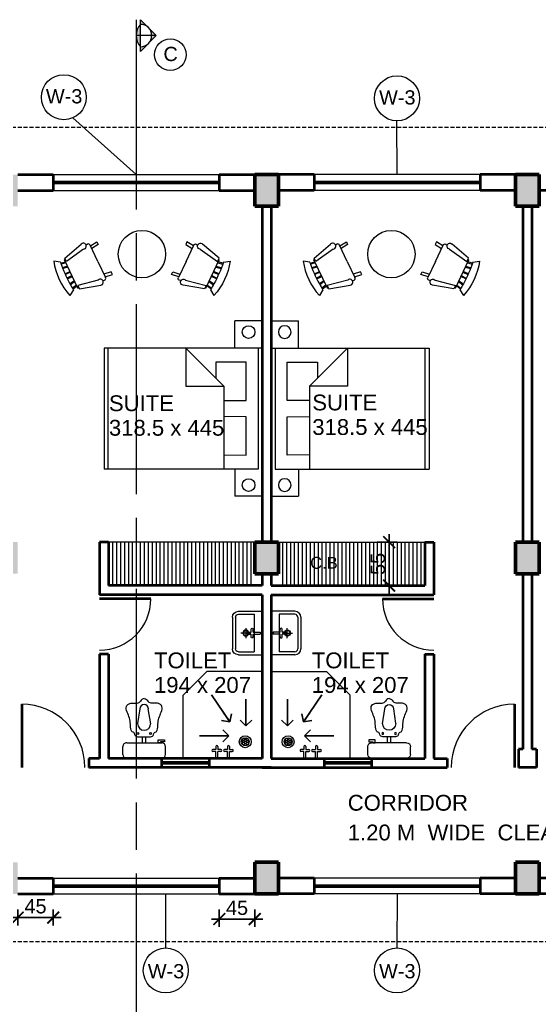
# Model space of a CAD drawing. Header units: millimetres. Extents: x -43527 to -16485, y 19062 to 36467.
# Drawn here: x -39680 to -39023, y 32938 to 34185 of the extents above; entities that cross this region are included whole.
import ezdxf

# ---------------------------------------------------------------- set-up
doc = ezdxf.new("R2010")
doc.units = ezdxf.units.MM
doc.header["$LTSCALE"] = 10
doc.header["$PDMODE"] = 35
doc.linetypes.add('ACAD_ISO08W100', pattern=[36, 24, -3, 6, -3])
doc.linetypes.add('DASHED', pattern=[0.75, 0.5, -0.25])
for name, color, linetype, lineweight in [('door', 30, 'Continuous', 15), ('elevation', 2, 'Continuous', 20), ('fur', 13, 'Continuous', 13), ('projection', 181, 'DASHED', 13), ('SEC.  LINE', 20, 'ACAD_ISO08W100', 13), ('TEXT', 6, 'Continuous', 25), ('THI.', 5, 'Continuous', 60), ('THIN', 241, 'Continuous', 5), ('THIN-2', 54, 'Continuous', 9), ('WALL', 4, 'Continuous', 40)]:
    doc.layers.add(name, color=color, linetype=linetype, lineweight=lineweight)
doc.styles.get("Standard").update_dxf_attribs({"font": 'arial.ttf', "height": 18})
doc.dimstyles.new('ISO-25', dxfattribs={"dimtxt": 2.5, "dimasz": 15, "dimexe": 10, "dimexo": 30, "dimgap": 5, "dimtad": 1, "dimdsep": 46, "dimtxsty": 'Standard', "dimblk": 'ARCHTICK', "dimcen": 2.5, "dimdle": 10, "dimadec": 1, "dimazin": 0, "dimtfac": 1, "dimtmove": 0, "dimatfit": 3, "dimldrblk": 'OPEN90', "dimfxl": 1, "dimarcsym": 0})

# ---------------------------------------------------------------- blocks, each defined once
blk = doc.blocks.new('BED')
at = {"layer": 'fur'}
for p, q in [((-21049, 22212.3), (-21083.7, 22212.3)), ((-21083.7, 22177.8), (-21083.7, 22212.3)), ((-21054.1, 22024.9), (-21249, 22024.9)), ((-21083.7, 22025), (-21083.7, 21990.4)), ((-21049, 21990.4), (-21083.7, 21990.4))]:
    blk.add_line(p, q, dxfattribs=at)
at = {"layer": 'fur', "lineweight": 20}
for p, q in [((-21049.1, 21990.4), (-21049, 22212.3)), ((-21049, 22177.7), (-21249, 22177.8)), ((-21249, 22177.8), (-21249, 22024.9)), ((-21244, 22024.9), (-21243.9, 22177.8)), ((-21145.5, 22177.8), (-21097.3, 22129.5)), ((-21145.5, 22177.8), (-21145.5, 22129.5)), ((-21054.1, 22177.7), (-21054.1, 22024.9)), ((-21069.3, 22160), (-21107.4, 22160)), ((-21107.4, 22160), (-21107.4, 22139.7)), ((-21069.3, 22111.5), (-21069.3, 22160)), ((-21145.5, 22129.5), (-21097.3, 22129.5)), ((-21097.3, 22129.5), (-21097.3, 22024.9)), ((-21097.3, 22111.5), (-21069.3, 22111.5)), ((-21069.3, 22091.1), (-21097.3, 22091.2)), ((-21069.4, 22042.6), (-21069.3, 22091.1)), ((-21097.3, 22042.7), (-21069.4, 22042.6))]:
    blk.add_line(p, q, dxfattribs=at)
for centre in [(-21066.2, 22198.1), (-21066.2, 22004.6)]:
    blk.add_circle(centre, 8, dxfattribs=at)
blk = doc.blocks.new('CHAIR_ROCKING')
at = {"linetype": 'Continuous'}
for p, q in [((-8, -4.5), (-10, -1.5)), ((-7.5, -4.5), (-7, -7)), ((-6.5, -7), (-7.02225, -4.43)), ((-4.5, -7), (-4.96674, -4.19951)), ((-4, -7), (-4.40532, -4.16272)), ((-1.5, -4.05012), (-1.5, -7)), ((-1, -7), (-1, -4.05012)), ((1, -7), (1, -4.04655)), ((1.5, -4.05012), (1.5, -7)), ((4, -7), (4.40187, -4.18694)), ((4.5, -7), (4.96761, -4.19437)), ((6.5, -7), (7, -4.4057)), ((7.5, -4.5), (7, -7)), ((8, -4.5), (10, -1.5)), ((-9, -7.5), (-12, -18.49999)), ((-7, -7.5), (-9, -7.5)), ((-9, -18.49999), (-7, -7.5)), ((-8.23428, -6.99939), (-8.3093, -7.47958)), ((-8.23041, -7), (8.23915, -7)), ((7, -7.5), (9, -7.5)), ((9, -18.49999), (7, -7.5)), ((8.31071, -7.48854), (8.23449, -7.00073)), ((9, -7.5), (12, -18.49999)), ((-10.36644, -20.64523), (-10.5, -21.49999)), ((10.5, -21.49999), (10.3575, -20.58798)), ((-9, -22.49999), (-9.5, -26.49999)), ((0, -22.49999), (-9.5, -22.49999)), ((-8, -26.49999), (-7.5, -22.49999)), ((0, -22.49999), (9.5, -22.49999)), ((8, -26.49999), (7.5, -22.49999)), ((9, -22.49999), (9.5, -26.49999)), ((-9.5, -26.49999), (-8, -26.49999)), ((9.5, -26.49999), (8, -26.49999))]:
    blk.add_line(p, q, dxfattribs=at)
for centre, radius, start, end in [((0, -34.08333), 34.08333, 72.93847, 107.0615), ((0, -68.25004), 64.25, 93.92211, 97.15267), ((0, -68.25004), 64.25, 82.84733, 93.92211), ((-10.5, -18.99999), 1.58114, 161.5651, 18.43495), ((10.5, -18.99999), 1.58114, 161.5651, 18.43495), ((-9.5, -21.49999), 1, 180, 270), ((9.5, -21.49999), 1, 270, 0)]:
    blk.add_arc(centre, radius, start, end, dxfattribs=at)
blk = doc.blocks.new('WHB')
at = {"layer": 'door'}
for p, q in [((-20483.1, 21630.8), (-20483.1, 21575.8)), ((-20453.1, 21630.8), (-20483.1, 21630.8)), ((-20473.1, 21627), (-20473.1, 21579.5)), ((-20453.1, 21627), (-20473.1, 21627)), ((-20449.3, 21623.3), (-20449.3, 21583.3)), ((-20445.6, 21623.3), (-20445.6, 21583.3)), ((-20471.8, 21604.5), (-20471.8, 21608.3)), ((-20469.3, 21604.5), (-20469.3, 21608.3)), ((-20462.9, 21597), (-20462.9, 21609.5)), ((-20480.6, 21604.5), (-20480.6, 21602)), ((-20471.8, 21604.5), (-20480.6, 21604.5)), ((-20471.8, 21602), (-20480.6, 21602)), ((-20471.8, 21598.3), (-20471.8, 21602)), ((-20465.6, 21604.5), (-20469.3, 21604.5)), ((-20465.6, 21602), (-20469.3, 21602)), ((-20469.3, 21598.3), (-20469.3, 21602)), ((-20468.7, 21603.3), (-20456.2, 21603.3)), ((-20453.1, 21575.8), (-20483.1, 21575.8)), ((-20453.1, 21579.5), (-20473.1, 21579.5))]:
    blk.add_line(p, q, dxfattribs=at)
for radius in [3.75, 3.12]:
    blk.add_circle((-20462.5, 21603.3), radius, dxfattribs=at)
for centre, radius, start, end in [((-20453.1, 21623.3), 7.5, 0, 90), ((-20453.1, 21623.3), 3.75, 0, 90), ((-20470.6, 21608.3), 1.25, 0, 180), ((-20470.6, 21598.3), 1.25, 180, 0), ((-20465.6, 21603.3), 1.25, 270, 90), ((-20453.1, 21583.3), 3.75, 270, 0), ((-20453.1, 21583.3), 7.5, 270, 0)]:
    blk.add_arc(centre, radius, start, end, dxfattribs=at)
blk = doc.blocks.new('AWC')
at = {"layer": 'door'}
for p, q in [((-20311.5, 21630.5), (-20355.8, 21630.5)), ((-20360.7, 21625.6), (-20360.7, 21615.8)), ((-20306.6, 21625.6), (-20306.6, 21615.8)), ((-20311.5, 21610.9), (-20355.8, 21610.9)), ((-20335.6, 21610.9), (-20335.6, 21603.2)), ((-20331.7, 21610.9), (-20331.7, 21603.2)), ((-20325.5, 21603.2), (-20341.8, 21603.2)), ((-20341.9, 21586.8), (-20338.9, 21567.7)), ((-20328.3, 21567.7), (-20325.4, 21586.6))]:
    blk.add_line(p, q, dxfattribs=at)
blk.add_lwpolyline([(-20359.4, 21606.9), (-20359.4, 21609.5), (-20354.2, 21609.5), (-20354.2, 21610.9), (-20351.5, 21610.9), (-20351.5, 21606.9), (-20359.4, 21606.9)], dxfattribs=at)
for centre in [(-20341.8, 21599.2), (-20325.5, 21599.2)]:
    blk.add_circle(centre, 1.18, dxfattribs=at)
for centre, radius, start, end in [((-20355.8, 21625.6), 4.92, 90, 180), ((-20311.5, 21625.6), 4.92, 0, 90), ((-20355.8, 21615.8), 4.92, 180, 270), ((-20311.5, 21615.8), 4.92, 270, 0), ((-20341.8, 21599.2), 3.94, 90, 159.43), ((-20333.6, 21586.7), 8.23, 359.5306, 179.5306), ((-20325.5, 21599.2), 3.94, 20.57, 90), ((-20333.6, 21567.7), 5.31, 180, 0)]:
    blk.add_arc(centre, radius, start, end, dxfattribs=at)
at = {"layer": 'door', "extrusion": (0, 0, -1)}
blk.add_ellipse((-20333.4, 21560.8), major_axis=(-1.94, 5.59), ratio=0.948861, start_param=3.537638, end_param=4.585608, dxfattribs=at)
at = {"layer": 'door'}
blk.add_ellipse((-20333.9, 21560.8), major_axis=(1.94, 5.59), ratio=0.948861, start_param=3.537638, end_param=4.585608, dxfattribs=at)
for points in [[(-20345.5, 21600.6), (-20345.6, 21599.7), (-20346, 21597.2), (-20349.7, 21597.4), (-20351.5, 21588), (-20350.5, 21579.8), (-20359.5, 21564.7), (-20348.3, 21559.2), (-20343, 21562.3), (-20339, 21558.8), (-20338.4, 21558.2)], [(-20321.8, 21600.6), (-20321.6, 21599.7), (-20321.3, 21597.2), (-20317.5, 21597.4), (-20315.8, 21588), (-20316.8, 21579.8), (-20307.8, 21564.7), (-20318.9, 21559.2), (-20324.3, 21562.3), (-20328.2, 21558.8), (-20328.9, 21558.2)]]:
    blk.add_open_spline(points, degree=3, knots=[0, 0, 0, 0, 2.596741, 7.080952, 10.372803, 27.86475, 42.407117, 48.085065, 59.717416, 61.643023, 61.643023, 61.643023, 61.643023], dxfattribs=at)
blk = doc.blocks.new('_ArchTick')
at = {"color": 0, "linetype": 'ByBlock', "const_width": 0.15}
blk.add_lwpolyline([(-0.5, -0.5), (0.5, 0.5)], dxfattribs=at)
blk = doc.blocks.new('_Open90')
at = {"color": 0, "linetype": 'ByBlock', "lineweight": -2}
for p, q in [((0, 0), (-1, 0)), ((-0.5, 0.5), (0, 0)), ((0, 0), (-0.5, -0.5))]:
    blk.add_line(p, q, dxfattribs=at)
blk = doc.blocks.new('*D356')
at = {"layer": 'Defpoints', "color": 0, "transparency": 16777216}
for p in [(-39682.6, 33089.5), (-39637.6, 33089.5), (-39637.6, 33049.2)]:
    blk.add_point(p, dxfattribs=at)
at = {"layer": 'TEXT', "color": 0, "lineweight": -2, "transparency": 16777216}
for p, q in [((-39682.6, 33059.5), (-39682.6, 33039.2)), ((-39637.6, 33059.5), (-39637.6, 33039.2)), ((-39692.6, 33049.2), (-39627.6, 33049.2))]:
    blk.add_line(p, q, dxfattribs=at)
at = {"layer": 'TEXT', "color": 0, "lineweight": -2, "transparency": 16777216, "xscale": 15, "yscale": 15, "zscale": 15, "rotation": 180}
blk.add_blockref('_ArchTick', (-39682.6, 33049.2), dxfattribs=at)
at = {"layer": 'TEXT', "color": 0, "lineweight": -2, "transparency": 16777216, "xscale": 15, "yscale": 15, "zscale": 15}
blk.add_blockref('_ArchTick', (-39637.6, 33049.2), dxfattribs=at)
at = {"layer": 'TEXT', "color": 0, "transparency": 16777216, "insert": (-39660.1, 33063.4), "char_height": 18, "attachment_point": 5}
blk.add_mtext('45', dxfattribs=at)
blk = doc.blocks.new('*D357')
at = {"layer": 'Defpoints', "color": 0, "transparency": 16777216}
for p in [(-39427.6, 33089.5), (-39382.6, 33089.5), (-39382.6, 33047.4)]:
    blk.add_point(p, dxfattribs=at)
at = {"layer": 'TEXT', "color": 0, "lineweight": -2, "transparency": 16777216}
for p, q in [((-39427.6, 33059.5), (-39427.6, 33037.4)), ((-39382.6, 33059.5), (-39382.6, 33037.4)), ((-39437.6, 33047.4), (-39372.6, 33047.4))]:
    blk.add_line(p, q, dxfattribs=at)
at = {"layer": 'TEXT', "color": 0, "lineweight": -2, "transparency": 16777216, "xscale": 15, "yscale": 15, "zscale": 15, "rotation": 180}
blk.add_blockref('_ArchTick', (-39427.6, 33047.4), dxfattribs=at)
at = {"layer": 'TEXT', "color": 0, "lineweight": -2, "transparency": 16777216, "xscale": 15, "yscale": 15, "zscale": 15}
blk.add_blockref('_ArchTick', (-39382.6, 33047.4), dxfattribs=at)
at = {"layer": 'TEXT', "color": 0, "transparency": 16777216, "insert": (-39405.1, 33061.5), "char_height": 18, "attachment_point": 5}
blk.add_mtext('45', dxfattribs=at)
blk = doc.blocks.new('*D358')
at = {"layer": 'Defpoints', "color": 0, "transparency": 16777216}
for p in [(-39257.6, 33524.1), (-39257.6, 33469.1), (-39212.6, 33469.1)]:
    blk.add_point(p, dxfattribs=at)
at = {"layer": 'TEXT', "color": 0, "lineweight": -2, "transparency": 16777216}
for p, q in [((-39227.6, 33524.1), (-39202.6, 33524.1)), ((-39212.6, 33534.1), (-39212.6, 33459.1)), ((-39227.6, 33469.1), (-39202.6, 33469.1))]:
    blk.add_line(p, q, dxfattribs=at)
at = {"layer": 'TEXT', "color": 0, "lineweight": -2, "transparency": 16777216, "xscale": 15, "yscale": 15, "zscale": 15}
for p, rotation in [((-39212.6, 33524.1), 90), ((-39212.6, 33469.1), 270)]:
    blk.add_blockref('_ArchTick', p, dxfattribs=dict(at, rotation=rotation))
at = {"layer": 'TEXT', "color": 0, "transparency": 16777216, "insert": (-39226.8, 33496.6), "char_height": 18, "attachment_point": 5, "rotation": 90}
blk.add_mtext('55', dxfattribs=at)

msp = doc.modelspace()

# ---------------------------------------------------------------- hatches: boundary and pattern name
at = {"layer": 'elevation'}
h = msp.add_hatch(color=256, dxfattribs=at)
h.paths.add_polyline_path([(-39507.339, 34164.97), (-39517.339, 34154.97, 0.19891237), (-39513.197, 34164.97)])
h.paths.add_polyline_path([(-39507.339, 34164.97), (-39513.197, 34164.97, 0.19891237), (-39517.339, 34174.97)])
h.paths.add_polyline_path([(-39517.339, 34154.97), (-39527.339, 34144.97), (-39527.339, 34150.828, 0.19891237)])
h.paths.add_polyline_path([(-39527.339, 34164.97), (-39527.339, 34150.828, -0.18027152), (-39532.609, 34164.97)])
h.paths.add_polyline_path([(-39527.339, 34179.112), (-39527.339, 34164.97), (-39532.609, 34164.97, -0.18027152)])
h.paths.add_polyline_path([(-39517.339, 34174.97, 0.19891237), (-39527.339, 34179.112), (-39527.339, 34184.97)])
at = {"layer": 'THIN'}
h = msp.add_hatch(color=256, dxfattribs=at)
h.paths.add_polyline_path([(-40042.609, 33949.114), (-40012.609, 33949.114), (-40012.609, 33989.114), (-40042.609, 33989.114)])
h.paths.add_polyline_path([(-39712.609, 33949.114), (-39682.609, 33949.114), (-39682.609, 33989.114), (-39712.609, 33989.114)])
h.paths.add_polyline_path([(-39352.609, 33989.114), (-39382.609, 33989.114), (-39382.609, 33949.114), (-39352.609, 33949.114)])
h.paths.add_polyline_path([(-39052.609, 33989.114), (-39052.609, 33949.114), (-39022.609, 33949.114), (-39022.609, 33989.114)])
h.paths.add_polyline_path([(-38692.609, 33989.114), (-38722.609, 33989.114), (-38722.609, 33949.114), (-38692.609, 33949.114)])
h.paths.add_polyline_path([(-38362.609, 33989.114), (-38392.609, 33989.114), (-38392.609, 33949.114), (-38362.609, 33949.114)])
h.paths.add_polyline_path([(-38032.609, 33989.114), (-38062.609, 33989.114), (-38062.609, 33949.114), (-38032.609, 33949.114)])
h.paths.add_polyline_path([(-37752.609, 33714.114), (-37792.609, 33714.114), (-37792.609, 33684.114), (-37752.609, 33684.114)])
h.paths.add_polyline_path([(-37752.609, 33484.114), (-37752.609, 33514.114), (-37792.609, 33514.114), (-37792.609, 33484.114)])
h.paths.add_polyline_path([(-38032.609, 33524.114), (-38062.609, 33524.114), (-38062.609, 33484.114), (-38032.609, 33484.114)])
h.paths.add_polyline_path([(-37752.609, 33119.114), (-37792.609, 33119.114), (-37792.609, 33089.114), (-37752.609, 33089.114)])
h.paths.add_polyline_path([(-37792.609, 32919.114), (-37792.609, 32889.114), (-37752.609, 32889.114), (-37752.609, 32919.114)])
h.paths.add_polyline_path([(-38032.609, 33119.114), (-38062.609, 33119.114), (-38062.609, 33079.114), (-38032.609, 33079.114)])
h.paths.add_polyline_path([(-38022.609, 32774.114), (-38022.609, 32804.114), (-38062.609, 32804.114), (-38062.609, 32774.114)])
h.paths.add_polyline_path([(-38402.609, 32804.114), (-38402.609, 32774.114), (-38362.609, 32774.114), (-38362.609, 32804.114)])
h.paths.add_polyline_path([(-38362.609, 33104.114, 1), (-38392.609, 33104.114, 1)])
h.paths.add_polyline_path([(-38692.609, 33119.114), (-38722.609, 33119.114), (-38722.609, 33079.114), (-38692.609, 33079.114)])
h.paths.add_polyline_path([(-38732.609, 32804.114), (-38732.609, 32774.114), (-38692.609, 32774.114), (-38692.609, 32804.114)])
h.paths.add_polyline_path([(-39022.609, 33079.114), (-39022.609, 33119.114), (-39052.609, 33119.114), (-39052.609, 33079.114)])
h.paths.add_polyline_path([(-39352.609, 33119.114), (-39382.609, 33119.114), (-39382.609, 33079.114), (-39352.609, 33079.114)])
h.paths.add_polyline_path([(-39712.609, 33079.114), (-39682.609, 33079.114), (-39682.609, 33119.114), (-39712.609, 33119.114)])
h.paths.add_polyline_path([(-40042.609, 33079.114), (-40012.609, 33079.114), (-40012.609, 33119.114), (-40042.609, 33119.114)])
h.paths.add_polyline_path([(-40042.609, 33484.114), (-40012.609, 33484.114), (-40012.609, 33524.114), (-40042.609, 33524.114)])
h.paths.add_polyline_path([(-39712.609, 33484.114), (-39682.609, 33484.114), (-39682.609, 33524.114), (-39712.609, 33524.114)])
h.paths.add_polyline_path([(-39382.609, 33484.114), (-39352.609, 33484.114), (-39352.609, 33524.114), (-39382.609, 33524.114)])
h.paths.add_polyline_path([(-39022.609, 33524.114), (-39052.609, 33524.114), (-39052.609, 33484.114), (-39022.609, 33484.114)])
h.paths.add_polyline_path([(-38722.609, 33484.114), (-38692.609, 33484.114), (-38692.609, 33524.114), (-38722.609, 33524.114)])
h.paths.add_polyline_path([(-38362.609, 33524.114), (-38392.609, 33524.114), (-38392.609, 33484.114), (-38362.609, 33484.114)])
h = msp.add_hatch(dxfattribs=at)
h.set_pattern_fill('HONEY', color=256, scale=0.5, style=0)
h.set_pattern_definition([(180, (-37769.8465, 34467.9788), (-2.38125, -1.374815), [1.5875, -3.175]), (300, (-37769.8465, 34467.9788), (2.3812497, -1.3748155), [1.5875, -3.175]), (240, (-37769.8465, 34467.9788), (-3e-07, -2.7496305), [-3.175, 1.5875])])
h.paths.add_polyline_path([(-39394.746, 33266.589, 1), (-39394.746, 33276.589, 1)])
h = msp.add_hatch(dxfattribs=at)
h.set_pattern_fill('HONEY', color=256, scale=0.5, style=0)
h.set_pattern_definition([(360, (-40965.3722, 34467.9788), (2.38125, -1.374815), [1.5875, -3.175]), (240, (-40965.3722, 34467.9788), (-2.3812497, -1.3748155), [1.5875, -3.175]), (300, (-40965.3722, 34467.9788), (3e-07, -2.7496305), [-3.175, 1.5875])])
h.paths.add_polyline_path([(-39340.473, 33266.589, -1), (-39340.473, 33276.589, -1)])

# ---------------------------------------------------------------- linework, layer by layer
at = {"layer": 'door'}
for p, q in [((-39431.914, 33261.864), (-39435.664, 33261.864)), ((-39431.914, 33265.614), (-39431.914, 33261.864)), ((-39429.414, 33265.614), (-39429.414, 33261.864)), ((-39425.664, 33261.864), (-39429.414, 33261.864)), ((-39417.304, 33261.864), (-39421.054, 33261.864)), ((-39417.304, 33265.614), (-39417.304, 33261.864)), ((-39414.804, 33265.614), (-39414.804, 33261.864)), ((-39414.804, 33261.864), (-39411.054, 33261.864)), ((-39320.414, 33261.864), (-39324.164, 33261.864)), ((-39320.414, 33265.614), (-39320.414, 33261.864)), ((-39317.914, 33265.614), (-39317.914, 33261.864)), ((-39317.914, 33261.864), (-39314.164, 33261.864)), ((-39309.554, 33261.864), (-39305.804, 33261.864)), ((-39305.804, 33265.614), (-39305.804, 33261.864)), ((-39303.304, 33265.614), (-39303.304, 33261.864)), ((-39303.304, 33261.864), (-39299.554, 33261.864)), ((-39431.914, 33259.364), (-39435.664, 33259.364)), ((-39431.914, 33250.614), (-39431.914, 33259.364)), ((-39429.414, 33250.614), (-39429.414, 33259.364)), ((-39425.664, 33259.364), (-39429.414, 33259.364)), ((-39417.304, 33259.364), (-39421.054, 33259.364)), ((-39417.304, 33250.614), (-39417.304, 33259.364)), ((-39414.804, 33250.614), (-39414.804, 33259.364)), ((-39414.804, 33259.364), (-39411.054, 33259.364)), ((-39320.414, 33259.364), (-39324.164, 33259.364)), ((-39320.414, 33250.614), (-39320.414, 33259.364)), ((-39317.914, 33259.364), (-39314.164, 33259.364)), ((-39317.914, 33250.614), (-39317.914, 33259.364)), ((-39309.554, 33259.364), (-39305.804, 33259.364)), ((-39305.804, 33250.614), (-39305.804, 33259.364)), ((-39303.304, 33259.364), (-39299.554, 33259.364)), ((-39303.304, 33250.614), (-39303.304, 33259.364))]:
    msp.add_line(p, q, dxfattribs=at)
for centre in [(-39624.259, 34086.944), (-39202.671, 34085.51), (-39495.276, 32982.339), (-39202.671, 32982.339)]:
    msp.add_circle(centre, 28.442, dxfattribs=at)
for centre, radius, start, end in [((-39579.109, 33452.614), 65, 270, 0), ((-39156.109, 33452.614), 65, 180, 270), ((-39677.609, 33239.114), 80, 360, 90), ((-39054.109, 33239.114), 80, 90, 180), ((-39435.664, 33260.614), 1.25, 90, 270), ((-39430.664, 33265.614), 1.25, 0, 180), ((-39425.664, 33260.614), 1.25, 270, 90), ((-39421.054, 33260.614), 1.25, 90, 270), ((-39416.054, 33265.614), 1.25, 0, 180), ((-39411.054, 33260.614), 1.25, 270, 90), ((-39324.164, 33260.614), 1.25, 90, 270), ((-39319.164, 33265.614), 1.25, 360, 180), ((-39314.164, 33260.614), 1.25, 270, 90), ((-39309.554, 33260.614), 1.25, 90, 270), ((-39304.554, 33265.614), 1.25, 360, 180), ((-39299.554, 33260.614), 1.25, 270, 90)]:
    msp.add_arc(centre, radius, start, end, dxfattribs=at)
at = {"layer": 'elevation'}
for p, q in [((-39527.339, 34184.97), (-39507.339, 34164.97)), ((-39527.339, 34144.97), (-39527.339, 34184.97)), ((-39507.339, 34164.97), (-39532.609, 34164.97)), ((-39527.339, 34144.97), (-39507.339, 34164.97)), ((-39637.609, 33989.114), (-39427.609, 33989.114)), ((-39097.609, 33989.114), (-39307.609, 33989.114)), ((-39637.609, 33969.114), (-39427.609, 33969.114)), ((-39097.609, 33969.114), (-39307.609, 33969.114)), ((-39382.609, 33524.114), (-39567.609, 33524.114)), ((-39562.609, 33524.114), (-39562.609, 33469.114)), ((-39557.609, 33524.114), (-39557.609, 33469.114)), ((-39552.609, 33524.114), (-39552.609, 33469.114)), ((-39547.609, 33524.114), (-39547.609, 33469.114)), ((-39542.609, 33524.114), (-39542.609, 33469.114)), ((-39537.609, 33524.114), (-39537.609, 33469.114)), ((-39532.609, 33524.114), (-39532.609, 33469.114)), ((-39527.609, 33524.114), (-39527.609, 33469.114)), ((-39522.609, 33524.114), (-39522.609, 33469.114)), ((-39517.609, 33524.114), (-39517.609, 33469.114)), ((-39512.609, 33524.114), (-39512.609, 33469.114)), ((-39507.609, 33524.114), (-39507.609, 33469.114)), ((-39502.609, 33524.114), (-39502.609, 33469.114)), ((-39497.609, 33524.114), (-39497.609, 33469.114)), ((-39492.609, 33524.114), (-39492.609, 33469.114)), ((-39487.609, 33524.114), (-39487.609, 33469.114)), ((-39482.609, 33524.114), (-39482.609, 33469.114)), ((-39477.609, 33524.114), (-39477.609, 33469.114)), ((-39472.609, 33524.114), (-39472.609, 33469.114)), ((-39467.609, 33524.114), (-39467.609, 33469.114)), ((-39462.609, 33524.114), (-39462.609, 33469.114)), ((-39457.609, 33524.114), (-39457.609, 33469.114)), ((-39452.609, 33524.114), (-39452.609, 33469.114)), ((-39447.609, 33524.114), (-39447.609, 33469.114)), ((-39442.609, 33524.114), (-39442.609, 33469.114)), ((-39437.609, 33524.114), (-39437.609, 33469.114)), ((-39432.609, 33524.114), (-39432.609, 33469.114)), ((-39427.609, 33524.114), (-39427.609, 33469.114)), ((-39422.609, 33524.114), (-39422.609, 33469.114)), ((-39417.609, 33524.114), (-39417.609, 33469.114)), ((-39417.609, 33524.114), (-39417.609, 33469.114)), ((-39412.609, 33524.114), (-39412.609, 33469.114)), ((-39407.609, 33524.114), (-39407.609, 33469.114)), ((-39402.609, 33524.114), (-39402.609, 33469.114)), ((-39397.609, 33524.114), (-39397.609, 33469.114)), ((-39392.609, 33524.114), (-39392.609, 33469.114)), ((-39387.609, 33524.114), (-39387.609, 33469.114)), ((-39352.609, 33524.114), (-39167.609, 33524.114)), ((-39347.609, 33524.114), (-39347.609, 33469.114)), ((-39342.609, 33524.114), (-39342.609, 33469.114)), ((-39337.609, 33524.114), (-39337.609, 33469.114)), ((-39332.609, 33524.114), (-39332.609, 33469.114)), ((-39327.609, 33524.114), (-39327.609, 33469.114)), ((-39322.609, 33524.114), (-39322.609, 33469.114)), ((-39317.609, 33524.114), (-39317.609, 33469.114)), ((-39317.609, 33524.114), (-39317.609, 33469.114)), ((-39312.609, 33524.114), (-39312.609, 33469.114)), ((-39307.609, 33524.114), (-39307.609, 33469.114)), ((-39302.609, 33524.114), (-39302.609, 33469.114)), ((-39297.609, 33524.114), (-39297.609, 33469.114)), ((-39292.609, 33524.114), (-39292.609, 33469.114)), ((-39287.609, 33524.114), (-39287.609, 33469.114)), ((-39282.609, 33524.114), (-39282.609, 33469.114)), ((-39277.609, 33524.114), (-39277.609, 33469.114)), ((-39272.609, 33524.114), (-39272.609, 33469.114)), ((-39267.609, 33524.114), (-39267.609, 33469.114)), ((-39262.609, 33524.114), (-39262.609, 33469.114)), ((-39257.609, 33524.114), (-39257.609, 33469.114)), ((-39252.609, 33524.114), (-39252.609, 33469.114)), ((-39247.609, 33524.114), (-39247.609, 33469.114)), ((-39242.609, 33524.114), (-39242.609, 33469.114)), ((-39237.609, 33524.114), (-39237.609, 33469.114)), ((-39232.609, 33524.114), (-39232.609, 33469.114)), ((-39227.609, 33524.114), (-39227.609, 33469.114)), ((-39222.609, 33524.114), (-39222.609, 33469.114)), ((-39217.609, 33524.114), (-39217.609, 33469.114)), ((-39212.609, 33524.114), (-39212.609, 33469.114)), ((-39207.609, 33524.114), (-39207.609, 33469.114)), ((-39202.609, 33524.114), (-39202.609, 33469.114)), ((-39197.609, 33524.114), (-39197.609, 33469.114)), ((-39192.609, 33524.114), (-39192.609, 33469.114)), ((-39187.609, 33524.114), (-39187.609, 33469.114)), ((-39182.609, 33524.114), (-39182.609, 33469.114)), ((-39177.609, 33524.114), (-39177.609, 33469.114)), ((-39172.609, 33524.114), (-39172.609, 33469.114)), ((-39440.484, 33250.614), (-39500.484, 33250.614)), ((-39294.734, 33250.614), (-39234.734, 33250.614)), ((-39500.484, 33239.114), (-39440.484, 33239.114)), ((-39234.734, 33239.114), (-39294.734, 33239.114)), ((-39637.609, 33099.114), (-39427.609, 33099.114)), ((-39097.609, 33099.114), (-39307.609, 33099.114)), ((-39637.609, 33079.114), (-39427.609, 33079.114)), ((-39097.609, 33079.114), (-39307.609, 33079.114))]:
    msp.add_line(p, q, dxfattribs=at)
msp.add_circle((-39489.602, 34140.748), 20, dxfattribs=at)
for centre, radius, start, end in [((-39510.999, 34164.97), 21.61, 139.123834, 220.876166), ((-39527.339, 34164.97), 14.142, 270, 90)]:
    msp.add_arc(centre, radius, start, end, dxfattribs=at)
at = {"layer": 'fur'}
for centre in [(-39525.433, 33888.446), (-39209.786, 33888.446)]:
    msp.add_circle(centre, 30, dxfattribs=at)
at = {"layer": 'projection'}
for p, q in [((-40102.609, 34049.114), (-37972.609, 34049.114)), ((-40222.609, 33019.114), (-38782.609, 33019.114))]:
    msp.add_line(p, q, dxfattribs=at)
at = {"layer": 'SEC.  LINE'}
msp.add_line((-39532.609, 34184.97), (-39532.609, 32151.877), dxfattribs=at)
at = {"layer": 'THI.'}
for p, q in [((-39382.609, 33989.114), (-39382.609, 33949.114)), ((-39382.609, 33989.114), (-39352.609, 33989.114)), ((-39352.609, 33989.114), (-39352.609, 33949.114)), ((-39052.609, 33989.114), (-39052.609, 33949.114)), ((-39052.609, 33989.114), (-39022.609, 33989.114)), ((-39022.609, 33989.114), (-39022.609, 33949.114)), ((-39427.609, 33979.114), (-39637.609, 33979.114)), ((-39307.609, 33979.114), (-39097.609, 33979.114)), ((-39382.609, 33949.114), (-39352.609, 33949.114)), ((-39052.609, 33949.114), (-39022.609, 33949.114)), ((-39382.609, 33524.114), (-39382.609, 33484.114)), ((-39382.609, 33524.114), (-39352.609, 33524.114)), ((-39352.609, 33524.114), (-39352.609, 33484.114)), ((-39052.609, 33524.114), (-39022.609, 33524.114)), ((-39052.609, 33524.114), (-39052.609, 33484.114)), ((-39022.609, 33524.114), (-39022.609, 33484.114)), ((-39382.609, 33484.114), (-39352.609, 33484.114)), ((-39052.609, 33484.114), (-39022.609, 33484.114)), ((-39500.484, 33244.864), (-39440.484, 33244.864)), ((-39234.734, 33244.864), (-39294.734, 33244.864)), ((-39382.609, 33119.114), (-39352.609, 33119.114)), ((-39382.609, 33119.114), (-39382.609, 33079.114)), ((-39352.609, 33119.114), (-39352.609, 33079.114)), ((-39052.609, 33119.114), (-39022.609, 33119.114)), ((-39052.609, 33119.114), (-39052.609, 33079.114)), ((-39022.609, 33119.114), (-39022.609, 33079.114)), ((-39427.609, 33089.114), (-39637.609, 33089.114)), ((-39307.609, 33089.114), (-39097.609, 33089.114)), ((-39382.609, 33079.114), (-39352.609, 33079.114)), ((-39052.609, 33079.114), (-39022.609, 33079.114))]:
    msp.add_line(p, q, dxfattribs=at)
at = {"layer": 'THIN'}
for p, q in [((-39532.609, 33989.114), (-39612.722, 34060.947)), ((-39202.609, 33989.114), (-39202.732, 34057.068)), ((-39495.276, 33010.78), (-39495.276, 33079.114)), ((-39202.609, 33079.114), (-39202.732, 33010.78))]:
    msp.add_line(p, q, dxfattribs=at)
for centre, radius in [((-39394.746, 33271.589), 7.5), ((-39394.746, 33271.589), 5), ((-39340.473, 33271.589), 7.5), ((-39340.473, 33271.589), 5)]:
    msp.add_circle(centre, radius, dxfattribs=at)
at = {"layer": 'THIN-2'}
for p, q in [((-39473.359, 33330.614), (-39443.359, 33360.614)), ((-39373.359, 33360.614), (-39443.359, 33360.614)), ((-39361.859, 33360.614), (-39291.859, 33360.614)), ((-39291.859, 33360.614), (-39261.859, 33330.614)), ((-39473.359, 33250.614), (-39473.359, 33330.614)), ((-39261.859, 33250.614), (-39261.859, 33330.614))]:
    msp.add_line(p, q, dxfattribs=at)
at = {"layer": 'WALL'}
for p, q in [((-39682.609, 33989.114), (-39637.609, 33989.114)), ((-39637.609, 33989.114), (-39637.609, 33969.114)), ((-39427.609, 33989.114), (-39427.609, 33969.114)), ((-39427.609, 33989.114), (-39382.609, 33989.114)), ((-39307.609, 33989.114), (-39352.609, 33989.114)), ((-39307.609, 33989.114), (-39307.609, 33969.114)), ((-39052.609, 33989.114), (-39097.609, 33989.114)), ((-39097.609, 33989.114), (-39097.609, 33969.114)), ((-39682.609, 33969.114), (-39637.609, 33969.114)), ((-39427.609, 33969.114), (-39382.609, 33969.114)), ((-39307.609, 33969.114), (-39352.609, 33969.114)), ((-39052.609, 33969.114), (-39097.609, 33969.114)), ((-38977.609, 33969.114), (-39022.609, 33969.114)), ((-39373.359, 33949.114), (-39373.359, 33524.114)), ((-39361.859, 33949.114), (-39361.859, 33524.114)), ((-39043.359, 33949.114), (-39043.359, 33524.114)), ((-39031.859, 33949.114), (-39031.859, 33524.114)), ((-39579.109, 33524.114), (-39579.109, 33457.614)), ((-39567.609, 33524.114), (-39579.109, 33524.114)), ((-39567.609, 33524.114), (-39567.609, 33469.114)), ((-39167.609, 33524.114), (-39167.609, 33469.114)), ((-39167.609, 33524.114), (-39156.109, 33524.114)), ((-39156.109, 33524.114), (-39156.109, 33457.614)), ((-39373.359, 33484.114), (-39373.359, 33469.114)), ((-39361.859, 33484.114), (-39361.859, 33469.114)), ((-39043.359, 33484.114), (-39043.359, 33262.114)), ((-39031.859, 33484.114), (-39031.859, 33262.114)), ((-39373.359, 33469.114), (-39567.609, 33469.114)), ((-39361.859, 33469.114), (-39167.609, 33469.114)), ((-39373.359, 33457.614), (-39579.109, 33457.614)), ((-39514.109, 33452.614), (-39579.109, 33452.614)), ((-39373.359, 33457.614), (-39373.359, 33250.614)), ((-39361.859, 33457.614), (-39361.859, 33250.614)), ((-39361.859, 33457.614), (-39156.109, 33457.614)), ((-39221.109, 33452.614), (-39156.109, 33452.614)), ((-39579.109, 33382.614), (-39579.109, 33250.614)), ((-39567.609, 33382.614), (-39579.109, 33382.614)), ((-39567.609, 33382.614), (-39567.609, 33250.614)), ((-39167.609, 33382.614), (-39167.609, 33250.614)), ((-39167.609, 33382.614), (-39156.109, 33382.614)), ((-39156.109, 33382.614), (-39156.109, 33250.614)), ((-39677.609, 33319.114), (-39677.609, 33239.114)), ((-39054.109, 33319.114), (-39054.109, 33239.114)), ((-39049.109, 33262.114), (-39049.109, 33239.114)), ((-39043.359, 33262.114), (-39049.109, 33262.114)), ((-39026.109, 33262.114), (-39031.859, 33262.114)), ((-39026.109, 33262.114), (-39026.109, 33239.114)), ((-39592.609, 33250.614), (-39592.609, 33239.114)), ((-39579.109, 33250.614), (-39592.609, 33250.614)), ((-39373.359, 33250.614), (-39567.609, 33250.614)), ((-39500.484, 33250.614), (-39500.484, 33239.114)), ((-39440.484, 33250.614), (-39440.484, 33239.114)), ((-39440.484, 33250.614), (-39440.484, 33239.114)), ((-39361.859, 33250.614), (-39167.609, 33250.614)), ((-39294.734, 33250.614), (-39294.734, 33239.114)), ((-39294.734, 33250.614), (-39294.734, 33239.114)), ((-39234.734, 33250.614), (-39234.734, 33239.114)), ((-39156.109, 33250.614), (-39139.109, 33250.614)), ((-39139.109, 33250.614), (-39139.109, 33239.114)), ((-39361.859, 33239.114), (-39592.609, 33239.114)), ((-39373.359, 33239.114), (-39139.109, 33239.114)), ((-39026.109, 33239.114), (-39049.109, 33239.114)), ((-39682.609, 33099.114), (-39637.609, 33099.114)), ((-39637.609, 33099.114), (-39637.609, 33079.114)), ((-39427.609, 33099.114), (-39427.609, 33079.114)), ((-39427.609, 33099.114), (-39382.609, 33099.114)), ((-39307.609, 33099.114), (-39352.609, 33099.114)), ((-39307.609, 33099.114), (-39307.609, 33079.114)), ((-39097.609, 33099.114), (-39097.609, 33079.114)), ((-39052.609, 33099.114), (-39097.609, 33099.114)), ((-38977.609, 33099.114), (-39022.609, 33099.114)), ((-39682.609, 33079.114), (-39637.609, 33079.114)), ((-39427.609, 33079.114), (-39382.609, 33079.114)), ((-39307.609, 33079.114), (-39352.609, 33079.114)), ((-39052.609, 33079.114), (-39097.609, 33079.114)), ((-38977.609, 33079.114), (-39022.609, 33079.114))]:
    msp.add_line(p, q, dxfattribs=at)

# ---------------------------------------------------------------- block references
at = {"layer": 'door'}
msp.add_blockref('BED', (-18324.337, 11591.75), dxfattribs=at)
at = {"layer": 'door', "xscale": -1, "rotation": 359.999999999986}
msp.add_blockref('BED', (-60410.882, 11591.75), dxfattribs=at)
at = {"layer": 'fur'}
for p, xscale, yscale, zscale, rotation in [((-39630.088, 33856.226), 2.400000000002005, 2.400000000002005, 2.400000000002005, 115.3126618784757), ((-39420.777, 33856.226), -2.400000000002005, 2.400000000001455, 2.4, 244.6873381215244), ((-39314.442, 33856.226), 2.400000000002005, 2.400000000002005, 2.400000000002005, 115.3126618784616), ((-39105.13, 33856.226), -2.400000000002005, 2.400000000001455, 2.4, 244.6873381215103)]:
    msp.add_blockref('CHAIR_ROCKING', p, dxfattribs=dict(at, xscale=xscale, yscale=yscale, zscale=zscale, rotation=rotation))
at = {"layer": 'WALL', "xscale": -1}
for name, p, rotation in [('WHB', (-59856.435, 11805.845), 359.9999999999931), ('AWC', (-18878.976, 54881.157), 179.9999999999963)]:
    msp.add_blockref(name, p, dxfattribs=dict(at, rotation=rotation))
at = {"layer": 'WALL'}
for name, p, rotation in [('WHB', (-18878.783, 11805.845), 3.277378368693462e-12), ('AWC', (-59856.243, 54881.157), 180)]:
    msp.add_blockref(name, p, dxfattribs=dict(at, rotation=rotation))

# ---------------------------------------------------------------- texts
at = {"layer": 'elevation'}
for p in [(-39646.929, 34079.128), (-39225.341, 34077.693), (-39517.946, 32972.4), (-39225.341, 32972.4)]:
    msp.add_text('W-3', height=18, dxfattribs=at).set_placement(p)
at = {"layer": 'TEXT'}
for s, height, p in [('C', 18, (-39498.225, 34132.643)), ('SUITE', 20, (-39309.871, 33690.793)), ('SUITE', 20, (-39567.216, 33689.848)), ('318.5 x 445', 20, (-39567.216, 33658.795)), ('318.5 x 445', 20, (-39309.871, 33659.74)), ('C.B', 15, (-39312.609, 33490.452)), ('TOILET', 20, (-39510.158, 33364.551)), ('TOILET', 20, (-39310.496, 33364.551)), ('194 x 207', 20, (-39510.158, 33333.499)), ('194 x 207', 20, (-39310.496, 33333.499)), ('CORRIDOR', 20, (-39264.974, 33184.44)), ('1.20 M  WIDE  CLEAR', 20, (-39264.974, 33146.868))]:
    msp.add_text(s, height=height, dxfattribs=at).set_placement(p)

# ---------------------------------------------------------------- dimensions: what is measured, and where the dimension line sits
dim = msp.add_linear_dim(base=(-39212.609, 33469.114), p1=(-39257.609, 33524.114), p2=(-39257.609, 33469.114), angle=90, dimstyle='ISO-25', dxfattribs=at)
dim.commit()
dim.dimension.update_dxf_attribs({"geometry": '*D358', "text_midpoint": (-39226.763, 33496.614)})
for base, p1, p2, picture, middle in [((-39637.609, 33049.202), (-39682.609, 33089.513), (-39637.609, 33089.513), '*D356', (-39660.109, 33063.355)), ((-39382.609, 33047.367), (-39427.609, 33089.513), (-39382.609, 33089.513), '*D357', (-39405.109, 33061.52))]:
    dim = msp.add_linear_dim(base=base, p1=p1, p2=p2, dimstyle='ISO-25', dxfattribs=at)
    dim.commit()
    dim.dimension.update_dxf_attribs({"geometry": picture, "text_midpoint": middle})

# ---------------------------------------------------------------- leaders
at = {"layer": 'THIN'}
for points, override in [([(-39414.274, 33296.655), (-39437.275, 33330.823)], {"dimgap": 2, "dimtad": 0}), ([(-39393.836, 33291.625), (-39393.836, 33325.481)], {"dimgap": 2, "dimtad": 0}), ([(-39341.383, 33291.625), (-39341.383, 33325.481)], {"dimgap": 2, "dimtad": 0}), ([(-39320.945, 33296.655), (-39297.944, 33330.823)], {"dimgap": 2, "dimtad": 0}), ([(-39415.674, 33279.127), (-39452.594, 33279.127)], {"dimgap": 5, "dimtad": 0, "dimtmove": 1}), ([(-39319.545, 33279.127), (-39282.625, 33279.127)], {"dimgap": 5, "dimtad": 0, "dimtmove": 1})]:
    msp.add_leader(points, dimstyle='ISO-25', override=override, dxfattribs=at)

doc.saveas('drawing.dxf')
